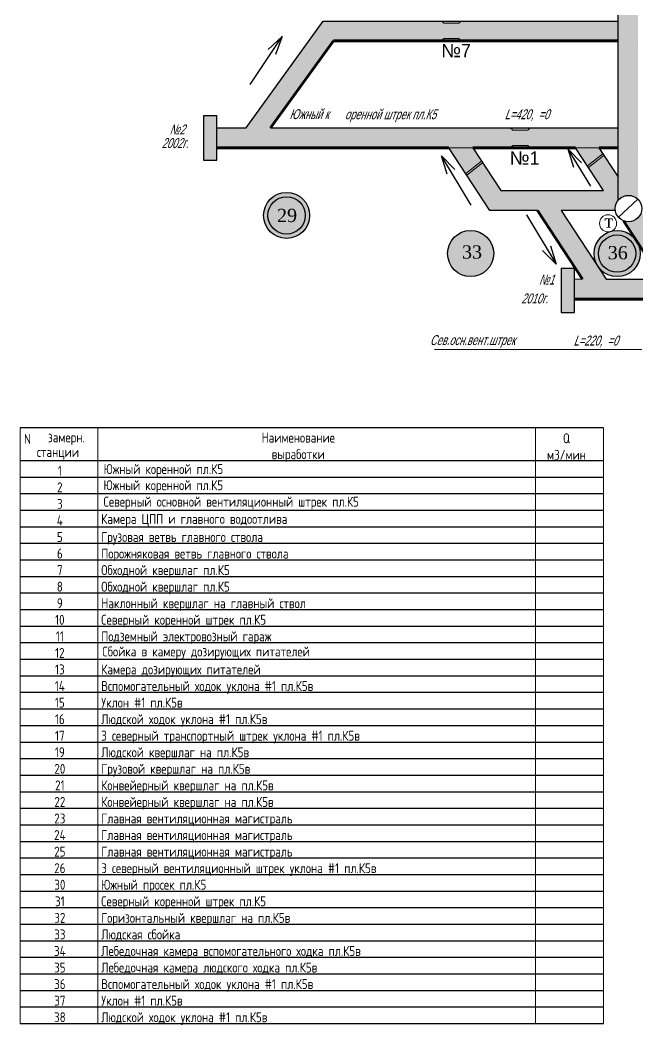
# Model space of a CAD drawing. Extents: x -416 to 179, y -69 to 259.
# Drawn here: x -416.5 to -323.2, y -45.1 to 106.6 of the extents above; entities that cross this region are included whole.
import ezdxf
from ezdxf.enums import TextEntityAlignment as Align

# ---------------------------------------------------------------- set-up
doc = ezdxf.new("R2010")
doc.units = 0
doc.header["$MEASUREMENT"] = 0
for name, color, linetype in [('0 VIEW0', 7, 'Continuous'), ('Вент. шлюзы', 7, 'Continuous'), ('Замерные станции', 7, 'Continuous'), ('Направление струи', 7, 'Continuous'), ('Позиции краска', 7, 'Continuous'), ('Позиции ПЛА', 7, 'Continuous'), ('Таблицы', 7, 'Continuous')]:
    doc.layers.add(name, color=color, linetype=linetype)
doc.styles.add('ESKD', font='Eskdwin')
doc.styles.add('K5_TEXTSTYLE', font='win_eskd.shx', dxfattribs={"width": 0.7, "oblique": 15, "bigfont": 'b_eskd.shx'})

msp = doc.modelspace()

# ---------------------------------------------------------------- hatches: boundary and pattern name
at = {"layer": 'Замерные станции', "linetype": 'Continuous'}
for color, points in [(2, [(-348.15, 87.3), (-351.73, 87.3), (-349.19, 83.41), (-346.82, 85.28)]), (2, [(-328.47, 86.45), (-329.03, 87.3), (-332.61, 87.3), (-330.83, 84.57)]), (2, [(-346.66, 85.03), (-349.02, 83.16), (-349.19, 83.41), (-346.82, 85.28)]), (2, [(-346.66, 85.03), (-349.02, 83.16), (-345.54, 77.84), (-338.37, 77.84), (-334.78, 77.84), (-326.6, 77.84, -0.034893), (-326.62, 78.12, -0.167322), (-326.2, 79.35), (-326.2, 82.99), (-328.3, 86.19), (-330.67, 84.32), (-328.4, 80.84), (-340.33, 80.84), (-343.92, 80.84)]), (2, [(-328.3, 86.19), (-328.47, 86.45), (-330.83, 84.57), (-330.67, 84.32)]), (6, [(-334.78, 77.84), (-338.37, 77.84), (-331.58, 67.46), (-327.99, 67.46)]), (6, [(-322.69, 77.62, -0.456097), (-325.39, 76.27), (-319.62, 67.46), (-316.04, 67.46)]), (6, [(-323.52, 71.33, 1), (-329.16, 71.33, 1)]), (6, [(-310.49, 67.46), (-316.04, 67.46), (-319.62, 67.46), (-327.99, 67.46), (-331.58, 67.46), (-332.77, 67.46), (-332.77, 64.46), (-329.61, 64.46), (-310.49, 64.46)])]:
    msp.add_hatch(color=color, dxfattribs=at).paths.add_polyline_path(points)
at = {"layer": 'Позиции краска', "linetype": 'Continuous', "lineweight": 0}
for color, points in [(33, [(-323.2, 183.09), (-326.2, 183.09), (-326.2, 169.66), (-326.2, 166.43), (-326.2, 106.44), (-326.2, 79.35, -0.452556), (-323.2, 79.52), (-323.2, 106.44)]), (2, [(-326.2, 106.44), (-370.73, 106.44), (-382.37, 90.3), (-378.67, 90.3), (-369.19, 103.44), (-326.2, 103.44)]), (3, [(-386.79, 92.16), (-388.79, 92.16), (-388.79, 85.45), (-386.79, 85.45)]), (150, [(-326.2, 90.3), (-378.67, 90.3), (-382.37, 90.3), (-386.79, 90.3), (-386.79, 87.3), (-384.54, 87.3), (-351.73, 87.3), (-348.15, 87.3), (-326.2, 87.3)]), (150, [(-379.08, 77.09, 1), (-373.43, 77.09, 1)]), (2, [(-344.99, 71.33, 1), (-351.94, 71.33, 1)]), (3, [(-332.77, 69.12), (-334.77, 69.12), (-334.77, 62.41), (-332.77, 62.41)])]:
    msp.add_hatch(color=color, dxfattribs=at).paths.add_polyline_path(points)
h = msp.add_hatch(color=1, dxfattribs=at)
h.paths.add_polyline_path([(-379.73, 77.09, 1), (-372.78, 77.09, 1)])
h.paths.add_polyline_path([(-373.43, 77.09, -1), (-379.08, 77.09, -1)], flags=16)
h.paths.add_polyline_path([(-377.63, 75.19), (-373.68, 75.19), (-373.68, 79.46), (-377.63, 79.46)], flags=8)
h = msp.add_hatch(color=1, dxfattribs=at)
h.paths.add_polyline_path([(-329.82, 71.33, 1), (-322.86, 71.33, 1)])
h.paths.add_polyline_path([(-323.52, 71.33, -1), (-329.16, 71.33, -1)], flags=16)
h.paths.add_polyline_path([(-327.78, 69.43), (-323.82, 69.43), (-323.82, 73.7), (-327.78, 73.7)], flags=8)

# ---------------------------------------------------------------- linework, layer by layer
at = {"linetype": 'Continuous', "lineweight": 0}
msp.add_line((-322.61, 56.83), (-353.91, 56.83), dxfattribs=at)
at = {"layer": '0 VIEW0', "lineweight": 30}
for p, q in [((-326.2, 106.44), (-326.2, 166.43)), ((-382.37, 90.3), (-370.73, 106.44)), ((-370.73, 106.44), (-326.2, 106.44)), ((-326.2, 79.35), (-326.2, 106.44)), ((-388.79, 92.16), (-388.79, 85.45)), ((-388.79, 92.16), (-386.79, 92.16)), ((-386.79, 85.45), (-386.79, 92.16)), ((-386.79, 90.3), (-382.37, 90.3)), ((-378.67, 90.3), (-326.2, 90.3)), ((-345.54, 77.84), (-351.73, 87.3)), ((-348.15, 87.3), (-343.92, 80.84)), ((-348.15, 87.3), (-332.61, 87.3)), ((-328.4, 80.84), (-332.61, 87.3)), ((-326.2, 82.99), (-329.03, 87.3)), ((-388.79, 85.45), (-386.79, 85.45)), ((-343.92, 80.84), (-340.33, 80.84)), ((-340.33, 80.84), (-328.38, 80.84)), ((-326.14, 76.81), (-323.2, 79.52)), ((-338.37, 77.84), (-345.54, 77.84)), ((-326.6, 77.84), (-334.78, 77.84)), ((-334.78, 77.84), (-327.99, 67.46)), ((-334.77, 69.12), (-334.77, 62.41)), ((-334.77, 69.12), (-332.77, 69.12)), ((-332.77, 62.41), (-332.77, 69.12)), ((-327.99, 67.46), (-319.62, 67.46)), ((-327.99, 67.46), (-319.62, 67.46)), ((-329.61, 64.46), (-314.08, 64.46)), ((-329.61, 64.46), (-310.49, 64.46)), ((-334.77, 62.41), (-332.77, 62.41))]:
    msp.add_line(p, q, dxfattribs=at)
at = {"layer": '0 VIEW0', "color": 1, "lineweight": 80}
for p, q in [((-378.67, 90.3), (-369.19, 103.44)), ((-369.19, 103.44), (-326.2, 103.44)), ((-386.79, 87.3), (-384.54, 87.3)), ((-351.73, 87.3), (-384.54, 87.3)), ((-348.15, 87.3), (-332.61, 87.3)), ((-329.03, 87.3), (-326.2, 87.3)), ((-338.37, 77.84), (-331.58, 67.46)), ((-325.39, 76.27), (-319.62, 67.46)), ((-332.77, 64.46), (-310.49, 64.46))]:
    msp.add_line(p, q, dxfattribs=at)
at = {"layer": '0 VIEW0', "lineweight": 30}
msp.add_circle((-324.62, 78.12), 2, dxfattribs=at)
at = {"layer": 'Вент. шлюзы', "linetype": 'Continuous', "lineweight": 0}
msp.add_line((-331.58, 67.46), (-332.77, 67.46), dxfattribs=at)
at = {"layer": 'Вент. шлюзы', "color": 1, "linetype": 'Continuous', "lineweight": 80}
msp.add_line((-329.61, 64.46), (-332.77, 64.46), dxfattribs=at)
at = {"layer": 'Замерные станции', "linetype": 'Continuous', "lineweight": 0}
for p, q in [((-352.87, 106.44), (-352.51, 106.09)), ((-350.22, 106.09), (-349.87, 106.44)), ((-352.51, 106.09), (-350.22, 106.09)), ((-352.87, 103.44), (-352.52, 103.79)), ((-352.52, 103.79), (-350.22, 103.79)), ((-350.22, 103.79), (-349.87, 103.44)), ((-326.2, 103.44), (-326.2, 103.44)), ((-323.2, 103.44), (-323.2, 103.44)), ((-342.47, 90.3), (-342.1, 89.96)), ((-342.1, 89.96), (-339.81, 89.96)), ((-339.81, 89.96), (-339.47, 90.3)), ((-351.73, 87.3), (-351.73, 87.3)), ((-342.47, 87.3), (-342.11, 87.66)), ((-342.11, 87.66), (-339.82, 87.66)), ((-339.82, 87.66), (-339.47, 87.3)), ((-323.2, 87.3), (-323.2, 87.3)), ((-416.49, 45.04), (-404.74, 45.04)), ((-416.49, 45.04), (-416.49, -44.96)), ((-404.74, 45.04), (-404.74, -44.96)), ((-328.42, 45.04), (-340.41, 45.04)), ((-328.42, 45.04), (-338.66, 45.04)), ((-338.66, 45.04), (-338.66, -44.96)), ((-328.42, 45.04), (-328.42, -44.96))]:
    msp.add_line(p, q, dxfattribs=at)
at = {"layer": 'Замерные станции', "color": 1, "linetype": 'Continuous', "lineweight": 0}
for p, q in [((-349.19, 83.41), (-346.83, 85.27)), ((-349.02, 83.16), (-346.65, 85.03)), ((-330.83, 84.57), (-328.47, 86.45)), ((-330.67, 84.32), (-328.29, 86.2))]:
    msp.add_line(p, q, dxfattribs=at)
at = {"layer": 'Замерные станции', "linetype": 'Continuous', "lineweight": 0}
msp.add_circle((-327.71, 75.89), 1.29, dxfattribs=at)
at = {"layer": 'Направление струи', "color": 1}
for points in [[(-381.73, 96.84), (-376.92, 104.09)], [(-379.04, 102.13), (-376.92, 104.09), (-377.9, 101.38)], [(-330.29, 81.53), (-333.74, 87.09)], [(-332.88, 84.33), (-333.74, 87.09), (-331.71, 85.03)], [(-348.39, 78.62), (-352.87, 86.09)], [(-352.01, 83.32), (-352.87, 86.09), (-350.84, 84.03)], [(-340.04, 77.18), (-335.56, 69.72)], [(-336.42, 72.48), (-335.56, 69.72), (-337.59, 71.78)]]:
    msp.add_lwpolyline(points, dxfattribs=at)
at = {"layer": 'Позиции краска', "linetype": 'Continuous', "lineweight": 0}
for p, q in [((-351.73, 87.3), (-348.15, 87.3)), ((-332.61, 87.3), (-329.03, 87.3))]:
    msp.add_line(p, q, dxfattribs=at)
at = {"layer": 'Позиции краска'}
for centre in [(-376.25, 77.09), (-326.34, 71.33)]:
    msp.add_circle(centre, 2.82, dxfattribs=at)
at = {"layer": 'Позиции ПЛА'}
for centre in [(-376.25, 77.09), (-348.46, 71.33), (-326.34, 71.33)]:
    msp.add_circle(centre, 3.48, dxfattribs=at)
at = {"layer": 'Таблицы'}
for p, q in [((-328.42, 45.04), (-416.49, 45.04)), ((-328.42, 40.04), (-416.49, 40.04)), ((-328.42, 37.54), (-416.49, 37.54)), ((-328.42, 35.04), (-416.49, 35.04)), ((-328.42, 32.54), (-416.49, 32.54)), ((-328.42, 30.04), (-416.49, 30.04)), ((-328.42, 27.54), (-416.49, 27.54)), ((-328.42, 25.04), (-416.49, 25.04)), ((-328.42, 22.54), (-416.49, 22.54)), ((-328.42, 20.04), (-416.49, 20.04)), ((-328.42, 17.54), (-416.49, 17.54)), ((-328.42, 15.04), (-416.49, 15.04)), ((-328.42, 12.54), (-416.49, 12.54)), ((-328.42, 10.04), (-416.49, 10.04)), ((-328.42, 7.54), (-416.49, 7.54)), ((-328.42, 5.04), (-416.49, 5.04)), ((-328.42, 2.54), (-416.49, 2.54)), ((-328.42, 0.04), (-416.49, 0.04)), ((-328.42, -2.46), (-416.49, -2.46)), ((-328.42, -4.96), (-416.49, -4.96)), ((-328.42, -7.46), (-416.49, -7.46)), ((-328.42, -9.96), (-416.49, -9.96)), ((-328.42, -12.46), (-416.49, -12.46)), ((-328.42, -14.96), (-416.49, -14.96)), ((-328.42, -17.46), (-416.49, -17.46)), ((-328.42, -19.96), (-416.49, -19.96)), ((-328.42, -22.46), (-416.49, -22.46)), ((-328.42, -24.96), (-416.49, -24.96)), ((-328.42, -27.46), (-416.49, -27.46)), ((-328.42, -29.96), (-416.49, -29.96)), ((-328.42, -32.46), (-416.49, -32.46)), ((-328.42, -34.96), (-416.49, -34.96)), ((-328.42, -37.46), (-416.49, -37.46)), ((-328.42, -39.96), (-416.49, -39.96)), ((-328.42, -42.46), (-416.49, -42.46)), ((-328.42, -44.96), (-416.49, -44.96))]:
    msp.add_line(p, q, dxfattribs=at)

# ---------------------------------------------------------------- texts
at = {"layer": '0 VIEW0', "lineweight": 30, "style": 'K5_TEXTSTYLE', "oblique": 20, "width": 0.7}
for s, p in [('Южный к', (-375.83, 91.63)), ('оренной штрек пл.К5', (-367.45, 91.6)), ('L=420,  =0 ', (-343.33, 91.61)), ('№2', (-393.94, 89.31)), ('2002г.', (-395.12, 87.26)), ('№1', (-338.15, 66.65)), ('2010г.', (-340.82, 63.8)), ('Сев.осн.вент.штрек', (-354.62, 57.52)), ('L=220,  =0 ', (-332.92, 57.45))]:
    msp.add_text(s, height=1.5, dxfattribs=at).set_placement(p)
at = {"layer": 'Замерные станции', "linetype": 'Continuous', "lineweight": 0, "char_height": 2, "attachment_point": 1}
for s, insert in [('{\\fArial|b0|i0|c204|p34;№}7', (-352.9, 102.98)), ('{\\fArial|b0|i0|c204|p34;№}1', (-342.56, 86.75))]:
    msp.add_mtext(s, dxfattribs=dict(at, insert=insert))
at = {"layer": 'Позиции ПЛА', "char_height": 2, "attachment_point": 1, "style": 'ESKD'}
for s, insert, width in [('{\\fTimes New Roman|b0|i0|c204|p18;29}', (-377.69, 78.09), 5.3058), ('{\\fTimes New Roman|b0|i0|c204|p18;т}', (-328.27, 77.25), 2.2557), ('{\\fTimes New Roman|b0|i0|c204|p18;33}', (-349.76, 72.57), 5.3058), ('{\\fTimes New Roman|b0|i0|c204|p18;36}', (-327.75, 72.47), 5.3058)]:
    msp.add_mtext(s, dxfattribs=dict(at, insert=insert, width=width))
at = {"layer": 'Таблицы', "style": 'ESKD'}
for s, p in [('N', (-415.38, 42.59)), ('замерн.', (-409.5, 42.83)), ('Наименование', (-374.49, 42.79)), ('Q', (-333.99, 42.69)), ('станции', (-410.78, 40.62)), ('выработки', (-374.49, 40.29)), ('м3/мин', (-333.99, 40.19)), ('1', (-410.49, 37.79)), ('2', (-410.49, 35.29)), ('3', (-410.49, 32.79)), ('4', (-410.49, 30.29)), ('5', (-410.49, 27.79)), ('6', (-410.49, 25.29)), ('7', (-410.49, 22.79)), ('8', (-410.49, 20.29)), ('9', (-410.49, 17.79)), ('10', (-410.49, 15.29)), ('11', (-410.49, 12.79)), ('12', (-410.49, 10.29)), ('13', (-410.49, 7.79)), ('14', (-410.49, 5.29)), ('15', (-410.49, 2.79)), ('16', (-410.49, 0.29)), ('17', (-410.49, -2.21)), ('19', (-410.49, -4.71)), ('20', (-410.49, -7.21)), ('21', (-410.49, -9.71)), ('22', (-410.49, -12.21)), ('23', (-410.49, -14.71)), ('24', (-410.49, -17.21)), ('25', (-410.49, -19.71)), ('26', (-410.49, -22.21)), ('30', (-410.49, -24.71)), ('31', (-410.49, -27.21)), ('32', (-410.49, -29.71)), ('33', (-410.49, -32.21)), ('34', (-410.49, -34.71)), ('35', (-410.49, -37.21)), ('36', (-410.49, -39.71)), ('37', (-410.49, -42.21)), ('38', (-410.49, -44.71))]:
    msp.add_text(s, height=1.5, dxfattribs=at).set_placement(p, align=Align.CENTER)
for s, p in [('Южный коренной пл.К5', (-403.87, 38.04)), ('Южный коренной пл.К5', (-403.89, 35.61)), ('Северный основной вентиляционный штрек пл.К5', (-403.89, 33.12)), ('Камера ЦПП и главного водоотлива', (-404.25, 30.52)), ('Грузовая ветвь главного ствола', (-404.24, 27.79)), ('Порожняковая ветвь главного ствола', (-404.24, 25.29)), ('Обходной квершлаг пл.К5', (-404.24, 22.79)), ('Обходной квершлаг пл.К5', (-404.24, 20.29)), ('Наклонный квершлаг на главный ствол', (-404.24, 17.79)), ('Северный коренной штрек пл.К5', (-404.24, 15.29)), ('Подземный электровозный гараж', (-404.24, 12.79)), ('Сбойка в камеру дозирующих питателей', (-404.07, 10.5)), ('Камера дозирующих питателей', (-404.24, 7.79)), ('Вспомогательный ходок уклона #1 пл.К5в ', (-404.24, 5.29)), ('Уклон #1 пл.К5в', (-404.24, 2.79)), ('Людской ходок уклона #1 пл.К5в', (-404.24, 0.29)), ('3 северный транспортный штрек уклона #1 пл.К5в', (-404.24, -2.21)), ('Людской квершлаг на пл.К5в', (-404.24, -4.71)), ('Грузовой квершлаг на пл.К5в', (-404.24, -7.21)), ('Конвейерный квершлаг на пл.К5в', (-404.24, -9.71)), ('Конвейерный квершлаг на пл.К5в', (-404.24, -12.21)), ('Главная вентиляционная магистраль', (-404.24, -14.71)), ('Главная вентиляционная магистраль', (-404.24, -17.21)), ('Главная вентиляционная магистраль', (-404.24, -19.71)), ('3 северный вентиляционный штрек уклона #1 пл.К5в', (-404.24, -22.21)), ('Южный просек пл.К5', (-404.24, -24.71)), ('Северный коренной штрек пл.К5', (-404.24, -27.21)), ('Горизонтальный квершлаг на пл.К5в', (-404.24, -29.71)), ('Людская сбойка', (-404.24, -32.21)), ('Лебедочная камера вспомогательного ходка пл.К5в', (-404.24, -34.71)), ('Лебедочная камера людского ходка пл.К5в', (-404.24, -37.21)), ('Вспомогательный ходок уклона #1 пл.К5в ', (-404.24, -39.71)), ('Уклон #1 пл.К5в', (-404.24, -42.21)), ('Людской ходок уклона #1 пл.К5в', (-404.24, -44.71))]:
    msp.add_text(s, height=1.5, dxfattribs=at).set_placement(p)

doc.saveas('drawing.dxf')
